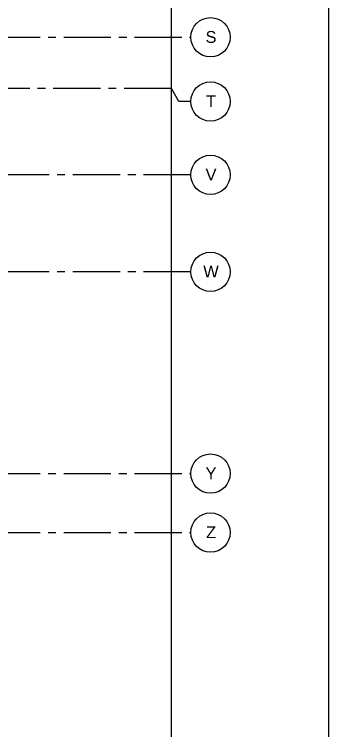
# Model space of a CAD drawing. Header units: inches. Extents: x 5931 to 10048, y 0 to 3185.
# Drawn here: x 9808 to 10048, y 693 to 1240 of the extents above; entities that cross this region are included whole.
import ezdxf
from ezdxf.enums import TextEntityAlignment as Align

# ---------------------------------------------------------------- set-up
doc = ezdxf.new("R2010")
doc.units = ezdxf.units.IN
doc.header["$LTSCALE"] = 48
doc.header["$MEASUREMENT"] = 0
doc.linetypes.add('CENTER2', pattern=[1.125, 0.75, -0.125, 0.125, -0.125])
doc.linetypes.add('HIDDEN', pattern=[0.375, 0.25, -0.125])
for name, color, linetype in [('_0_Objects', 8, 'Continuous'), ('A-Grid(3-32)', 8, 'CENTER2'), ('S-Grid-Iden', 8, 'Continuous')]:
    doc.layers.add(name, color=color, linetype=linetype)
doc.layers.add('A-ANNO-NPLT', color=8, linetype='Continuous', plot=False)
doc.styles.get("Standard").update_dxf_attribs({"font": 'arial.ttf'})

# ---------------------------------------------------------------- blocks, each defined once
blk = doc.blocks.new('Column Bubble')
blk.add_circle((-0.0042, -0.0024), 0.1562)
blk.add_attdef('XX', text='', height=0.0938).set_placement((0, 0), align=Align.MIDDLE_CENTER)
blk = doc.blocks.new('1ST FLOOR - STRUCTURAL GRID')
at = {"layer": 'A-Grid(3-32)'}
for p, q in [((2104.5, -8819.75), (5927.38, -8819.75)), ((5912.5, -8858.75), (2119.31, -8858.75)), ((5927.38, -8924.75), (2104.5, -8924.75)), ((5927.38, -8998.75), (2104.5, -8998.75)), ((2104.5, -9152.75), (5927.38, -9152.75)), ((2104.5, -9197.75), (5927.38, -9197.75))]:
    blk.add_line(p, q, dxfattribs=at)
blk.add_lwpolyline([(5927.38, -8868.75), (5918.22, -8868.75), (5912.57, -8858.75)], dxfattribs=at)
at = {"layer": 'S-Grid-Iden', "xscale": 96, "yscale": 96, "zscale": 96}
for p, values in [((5942.79, -8819.52), {'XX': 'S'}), ((5942.79, -8868.52), {'XX': 'T'}), ((5942.79, -8924.52), {'XX': 'V'}), ((5942.79, -8998.52), {'XX': 'W'}), ((5942.79, -9152.52), {'XX': 'Y'}), ((5942.79, -9197.52), {'XX': 'Z'})]:
    blk.add_blockref('Column Bubble', p, dxfattribs=at).add_auto_attribs(values)

msp = doc.modelspace()

# ---------------------------------------------------------------- linework, layer by layer
at = {"layer": 'A-ANNO-NPLT'}
for points in [[(6000, 0), (6000, 2976), (10048, 2976), (10048, 0)], [(6120, 360), (6120, 2616), (9928, 2616), (9928, 360)]]:
    msp.add_lwpolyline(points, close=True, dxfattribs=at)

# ---------------------------------------------------------------- block references
at = {"layer": '_0_Objects', "linetype": 'HIDDEN'}
msp.add_blockref('1ST FLOOR - STRUCTURAL GRID', (4015.5, 10042.01), dxfattribs=at)

doc.saveas('drawing.dxf')
